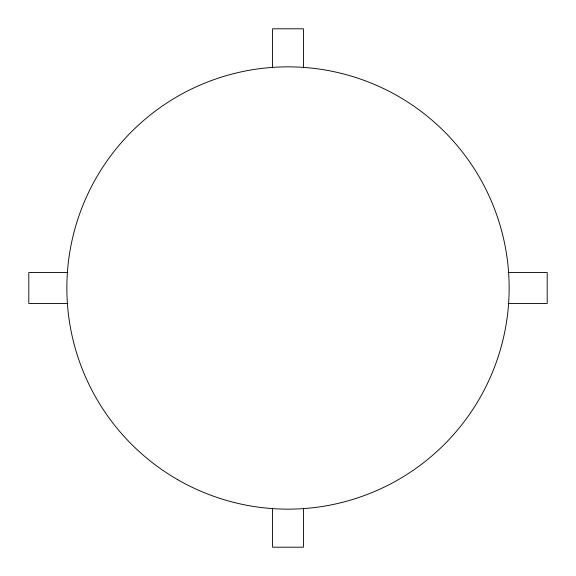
<?xml version="1.0" encoding="UTF-8"?>
<svg xmlns="http://www.w3.org/2000/svg" width="576" height="576" viewBox="0 0 576 576"><rect width="100%" height="100%" fill="white"/><g stroke="black" fill="none" stroke-linecap="round" stroke-linejoin="round"><path stroke-width="0.86" d="M67.889 272.57L28.8 272.57L28.8 303.43L67.889 303.43M508.111 272.57L547.2 272.57L547.2 303.43L508.111 303.43M303.43 67.889L303.43 28.8L272.57 28.8L272.57 67.889M303.43 508.111L303.43 547.2L272.57 547.2L272.57 508.111M177.43 479.513A221.141 221.141 0 0 0 509.141 288A221.141 221.141 0 0 0 177.43 96.487A221.141 221.141 0 0 0 177.43 479.513"/></g></svg>
